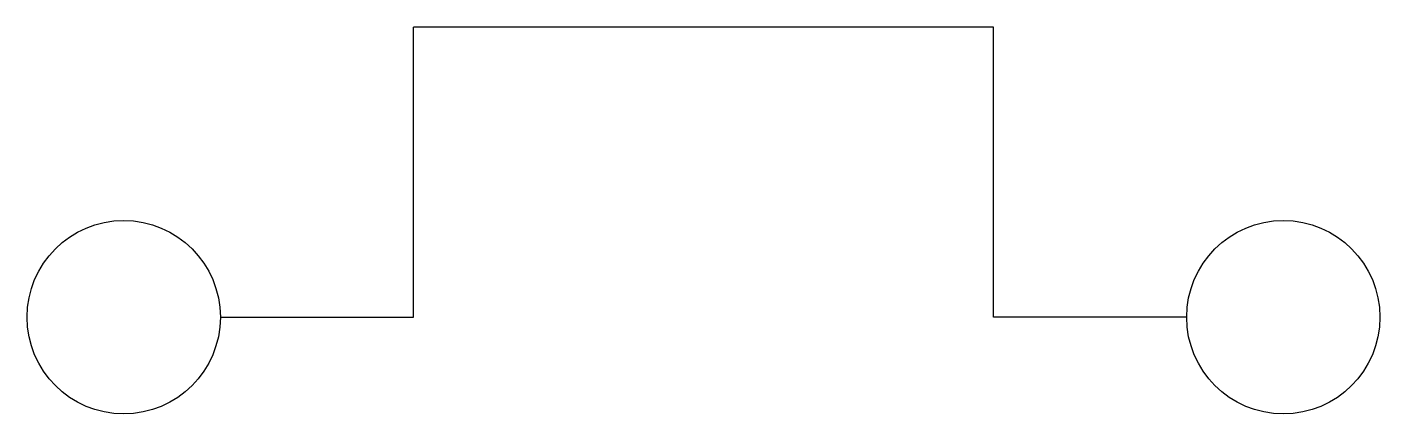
# Model space of a CAD drawing. Header units: millimetres. Extents: x -2929.913 to -2929.329, y 3741.828 to 3741.994.
import ezdxf

# ---------------------------------------------------------------- set-up
doc = ezdxf.new("R2010")
doc.units = ezdxf.units.MM
doc.header["$LTSCALE"] = 10
doc.layers.add('Ele_diagramas', color=2, linetype='Continuous')

msp = doc.modelspace()

# ---------------------------------------------------------------- linework, layer by layer
at = {"layer": 'Ele_diagramas', "color": 4}
for p, q in [((-2929.49597, 3741.99449), (-2929.74597, 3741.99449)), ((-2929.74597, 3741.86949), (-2929.74597, 3741.99449)), ((-2929.49597, 3741.86949), (-2929.49597, 3741.99449)), ((-2929.82931, 3741.86949), (-2929.74597, 3741.86949)), ((-2929.41264, 3741.86949), (-2929.49597, 3741.86949))]:
    msp.add_line(p, q, dxfattribs=at)
at = {"layer": 'Ele_diagramas', "color": 2}
for centre in [(-2929.87097, 3741.86949), (-2929.37097, 3741.86949)]:
    msp.add_circle(centre, 0.04167, dxfattribs=at)

doc.saveas('drawing.dxf')
